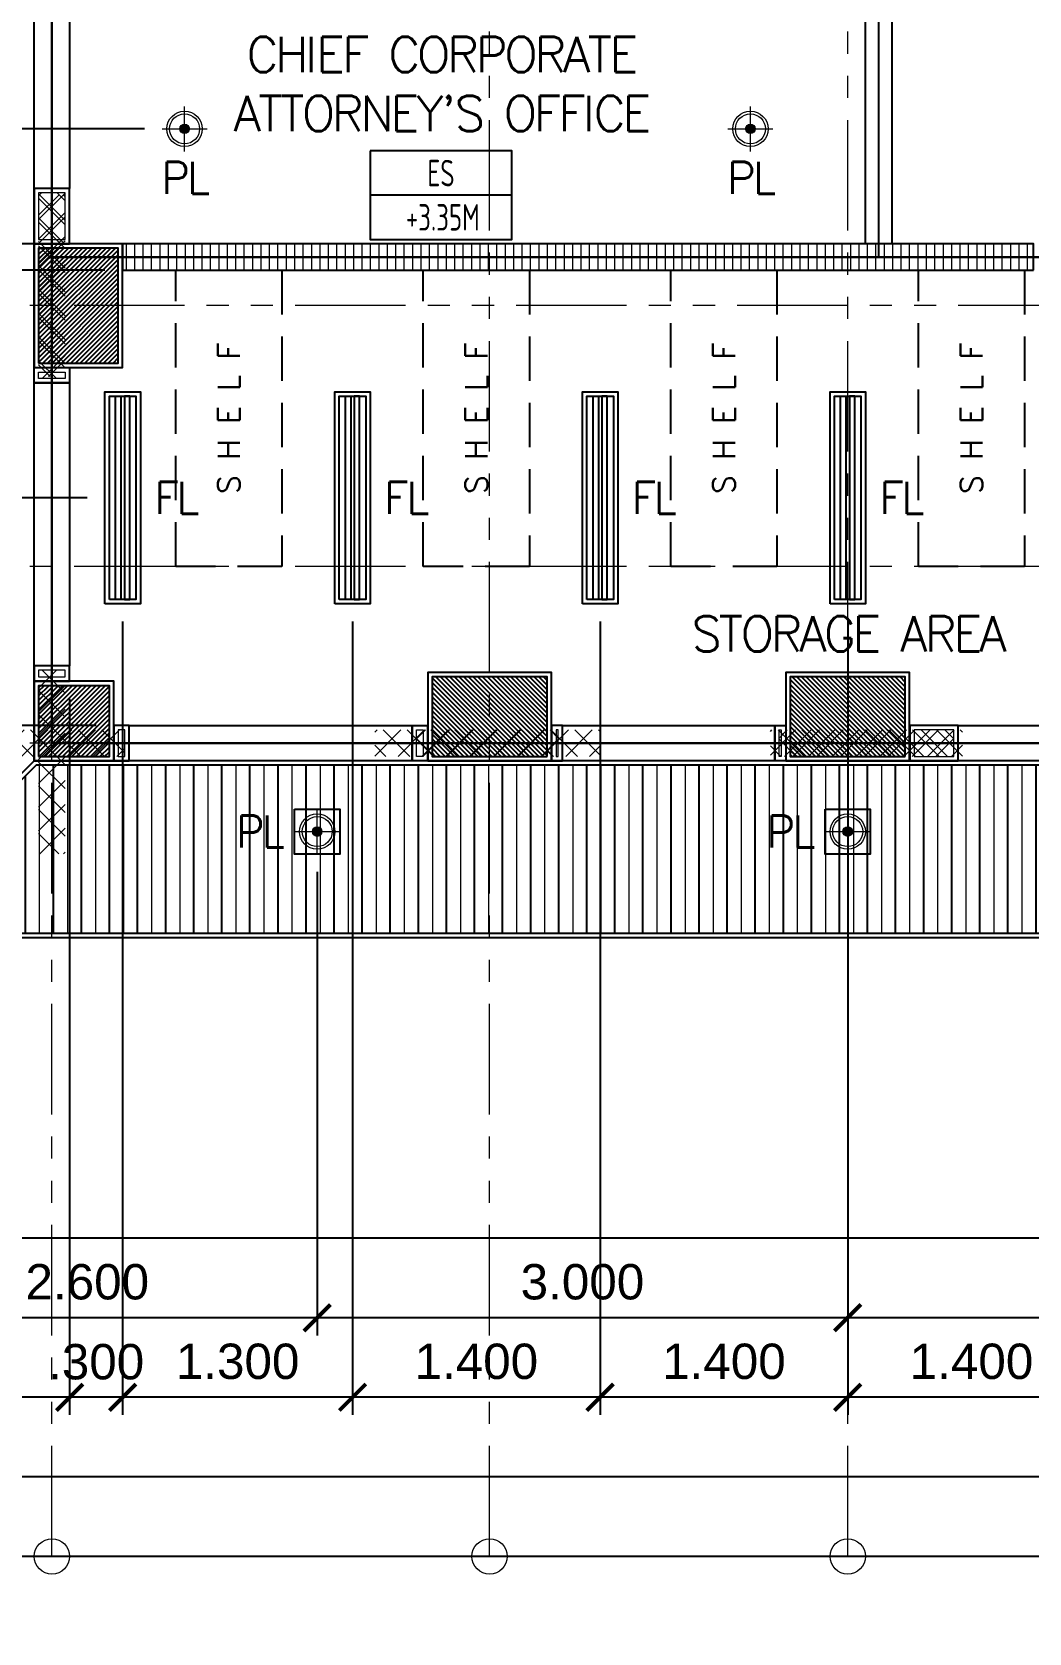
# Model space of a CAD drawing. Header units: metres. Extents: x -12400 to 1, y 0 to 106422.
# Drawn here: x -12128.23 to -12122.59, y 106331.7 to 106340.76 of the extents above; entities that cross this region are included whole.
import ezdxf
from ezdxf.enums import TextEntityAlignment as Align

# ---------------------------------------------------------------- set-up
doc = ezdxf.new("R2010")
doc.units = ezdxf.units.M
doc.header["$PDMODE"] = 35
for name, pattern in [('HIDDEN', [0.375, 0.25, -0.125]), ('HIDDEN2', [4.762499999999999, 3.175, -1.5875]), ('PHANTOM2', [1.25, 0.625, -0.125, 0.125, -0.125, 0.125, -0.125])]:
    doc.linetypes.add(name, pattern=pattern)
for name, color, linetype, lineweight in [('0.1', 1, 'Continuous', 9), ('A-DIM-100', 8, 'Continuous', 0), ('DIM 001', 251, 'Continuous', 13), ('FURN', 8, 'Continuous', 5), ('HATCH', 250, 'Continuous', 5), ('LAYOUT', 1, 'Continuous', 20), ('LF 001', 51, 'Continuous', 20)]:
    doc.layers.add(name, color=color, linetype=linetype, lineweight=lineweight)
for name, color, linetype in [('AR-HIDDEN LINES', 8, 'HIDDEN2'), ('C-SCHED', 1, 'Continuous'), ('E_FIX_LIGHT1', 2, 'Continuous'), ('lighting', 1, 'Continuous'), ('stone', 15, 'Continuous'), ('txt', 2, 'Continuous'), ('WALL', 7, 'Continuous')]:
    doc.layers.add(name, color=color, linetype=linetype)
doc.layers.add('GUIDELINES', color=206, linetype='Continuous', plot=False)
doc.styles.add('architxt', font='architxt.shx', dxfattribs={"width": 0.8})
doc.styles.add('DIMTXT-100', font='arial.ttf')
doc.styles.add('swis721', font='swiss.ttf')
doc.styles.add('T.25', font='romans.shx', dxfattribs={"height": 0.2})
doc.dimstyles.new('D-100', dxfattribs={"dimtxt": 0.2, "dimasz": 0.15, "dimexe": 0.1, "dimexo": 0.1, "dimgap": 0.1, "dimtad": 1, "dimdec": 3, "dimzin": 4, "dimdsep": 46, "dimtxsty": 'DIMTXT-100', "dimblk": 'ARCHTICK', "dimcen": 0.2, "dimdle": 0.1, "dimclrd": 8, "dimclre": 8, "dimclrt": 2, "dimadec": 0, "dimazin": 1, "dimtfac": 1, "dimtdec": 3, "dimtofl": 0, "dimtmove": 2, "dimatfit": 3, "dimfxl": 1, "dimarcsym": 0})
doc.dimstyles.new('DIM 200', dxfattribs={"dimtxt": 200, "dimasz": 1, "dimexe": 0, "dimexo": 40, "dimgap": 50, "dimtad": 1, "dimtoh": 1, "dimdec": 0, "dimlfac": 2, "dimtxsty": 'swis721', "dimblk": 'CIR', "dimcen": 0, "dimclrd": 155, "dimclre": 155, "dimclrt": 4, "dimadec": 0, "dimazin": 0, "dimtfac": 1, "dimtdec": 0, "dimtix": 1, "dimtmove": 1, "dimatfit": 3, "dimldrblk": 'CIR', "dimfxl": 0, "dimarcsym": 0})

# ---------------------------------------------------------------- blocks, each defined once
blk = doc.blocks.new('CIR')
at = {"color": 4}
blk.add_circle((0, 0), 50, dxfattribs=at)
blk = doc.blocks.new('A$C1B753C5A')
at = {"layer": 'WALL'}
h = blk.add_hatch(dxfattribs=at)
h.set_pattern_fill('ANSI31', color=250, scale=0.15)
h.set_pattern_definition([(45, (-1494.388102653662, 303.0677240852394), (-0.01325825214724777, 0.01325825214724777), [])])
h.paths.add_polyline_path([(0.4750000000001364, 0.6749999999999545), (0.02500000000009089, 0.6749999999999545), (0.02500000000009095, 0.02499999999997721), (0.4750000000001364, 0.02499999999997721)])
at = {"color": 7}
blk.add_lwpolyline([(0, 0), (0.5000000000002274, 0), (0.5000000000002274, 0.6999999999999318), (0, 0.6999999999999318)], close=True, dxfattribs=at)
at = {"layer": 'stone', "color": 5}
blk.add_lwpolyline([(0.02500000000009095, 0.02499999999997726), (0.4750000000001364, 0.02499999999997726), (0.4750000000001364, 0.6749999999999545), (0.02500000000009095, 0.6749999999999545)], close=True, dxfattribs=at)
blk = doc.blocks.new('COLUMNS2F')
at = {"layer": 'WALL'}
h = blk.add_hatch(dxfattribs=at)
h.set_pattern_fill('ANSI31', color=250, scale=0.15)
h.set_pattern_definition([(45, (-13657.4425179478, 106628.7176805967), (-0.01325825214724777, 0.01325825214724777), [])])
h.paths.add_polyline_path([(-12162.62941529414, 106326.0749565114), (-12163.02941529414, 106326.0749565114), (-12163.02941529414, 106325.6749565114), (-12162.62941529414, 106325.6749565114)])
at = {"color": 7}
blk.add_lwpolyline([(-12163.05441529414, 106325.6499565114), (-12162.60441529414, 106325.6499565114), (-12162.60441529414, 106326.0999565114), (-12163.05441529414, 106326.0999565114)], close=True, dxfattribs=at)
at = {"layer": 'stone', "color": 5}
blk.add_lwpolyline([(-12163.02941529414, 106325.6749565114), (-12162.62941529414, 106325.6749565114), (-12162.62941529414, 106326.0749565114), (-12163.02941529414, 106326.0749565114)], close=True, dxfattribs=at)
blk.add_blockref('A$C1B753C5A', (-12163.05441529414, 106327.8749565114))
at = {"rotation": 90}
for p in [(-12160.12941529414, 106325.6499565114), (-12158.10441529414, 106325.6499565114)]:
    blk.add_blockref('A$C1B753C5A', p, dxfattribs=at)
blk = doc.blocks.new('*U263')
at = {"layer": 'HATCH'}
h = blk.add_hatch(dxfattribs=at)
h.set_pattern_fill('ANSI31', color=256, scale=0.015, angle=45)
h.set_pattern_definition([(90, (4.062499999996361, 0), (-0.04762500000000001, 0), [])])
h.paths.add_polyline_path([(5.149999999995997, 0), (5.149999999995997, 0.1499999999796273), (0, 0.1499999999796273), (0, 0)])
at = {"color": 3}
blk.add_lwpolyline([(5.149999999995997, 0), (5.149999999995997, 0.1499999999796273), (0, 0.1499999999796273), (0, 0)], close=True, dxfattribs=at)
blk = doc.blocks.new('*U613')
at = {"layer": 'HATCH'}
h = blk.add_hatch(dxfattribs=at)
h.set_pattern_fill('ANSI37', color=256, scale=0.03, angle=-180)
h.set_pattern_definition([(225, (-1.000384623513239, 0), (0.06735192090801863, -0.06735192090801868), []), (314.9999999999999, (-1.000384623513239, 0), (0.06735192090801868, 0.06735192090801861), [])])
h.paths.add_polyline_path([(-0.9753846235045076, 0.1749999999883585), (-0.9753846235045076, 0.02499999999417923), (0.06211537649221821, 0.02499999999417923), (0.06211537649221821, 0.1749999999883585)])
blk.add_lwpolyline([(0, 0.1999999999825377), (0, 0), (0.08711537648639744, 0), (0.08711537648639744, 0.1999999999825377)], close=True)
blk.add_lwpolyline([(0.02500000000873115, 0.1749999999883585), (0.02500000000873115, 0.02499999999417923), (0.06211537649221821, 0.02499999999417923), (0.06211537649221821, 0.1749999999883585)], close=True, dxfattribs=at)
blk = doc.blocks.new('*U805')
at = {"layer": 'HATCH'}
h = blk.add_hatch(dxfattribs=at)
h.set_pattern_fill('ANSI37', color=256, scale=0.03, angle=-180)
h.set_pattern_definition([(225, (-0.7750000000112104, 0), (0.06735192090801863, -0.06735192090801868), []), (314.9999999999999, (-0.7750000000112104, 0), (0.06735192090801868, 0.06735192090801861), [])])
h.paths.add_polyline_path([(-0.7500000000024792, 0.1749999999883585), (-0.7500000000024792, 0.02499999999417923), (0.2874999999942466, 0.02499999999417923), (0.2874999999942466, 0.1749999999883585)])
blk.add_lwpolyline([(0, 0.1999999999825377), (0, 0), (0.3124999999884258, 0), (0.3124999999884258, 0.1999999999825377)], close=True)
blk.add_lwpolyline([(0.02500000000873115, 0.1749999999883585), (0.02500000000873115, 0.02499999999417923), (0.2874999999942466, 0.02499999999417923), (0.2874999999942466, 0.1749999999883585)], close=True, dxfattribs=at)
blk = doc.blocks.new('*U1963')
at = {"layer": 'HATCH'}
h = blk.add_hatch(dxfattribs=at)
h.set_pattern_fill('ANSI37', color=256, scale=0.03, angle=-180)
h.set_pattern_definition([(225, (-1.025384623507418, 0), (0.06735192090801863, -0.06735192090801868), []), (314.9999999999999, (-1.025384623507418, 0), (0.06735192090801868, 0.06735192090801861), [])])
h.paths.add_polyline_path([(-1.000384623498687, 0.1749999999883585), (-1.000384623498687, 0.02499999999417923), (0.03711537649803898, 0.02499999999417923), (0.03711537649803898, 0.1749999999883585)])
blk.add_lwpolyline([(0, 0.1999999999825377), (0, 0), (0.06211537649221821, 0), (0.06211537649221821, 0.1999999999825377)], close=True)
blk.add_lwpolyline([(0.02500000000873115, 0.1749999999883585), (0.02500000000873115, 0.02499999999417923), (0.03711537649803898, 0.02499999999417923), (0.03711537649803898, 0.1749999999883585)], close=True, dxfattribs=at)
blk = doc.blocks.new('*U1962')
at = {"layer": 'HATCH'}
h = blk.add_hatch(dxfattribs=at)
h.set_pattern_fill('ANSI37', color=256, scale=0.03, angle=-180)
h.set_pattern_definition([(225, (-0.8132692456248353, 0), (0.06735192090801863, -0.06735192090801868), []), (314.9999999999999, (-0.8132692456248353, 0), (0.06735192090801868, 0.06735192090801861), [])])
h.paths.add_polyline_path([(-0.7882692456161041, 0.1749999999883585), (-0.7882692456161041, 0.02499999999417923), (0.2492307543806217, 0.02499999999417923), (0.2492307543806217, 0.1749999999883585)])
blk.add_lwpolyline([(0, 0.1999999999825377), (0, 0), (0.2742307543748009, 0), (0.2742307543748009, 0.1999999999825377)], close=True)
blk.add_lwpolyline([(0.02500000000873115, 0.1749999999883585), (0.02500000000873115, 0.02499999999417923), (0.2492307543806217, 0.02499999999417923), (0.2492307543806217, 0.1749999999883585)], close=True, dxfattribs=at)
blk = doc.blocks.new('A$C68b8fe4d')
at = {"color": 1}
for points in [[(5.700000000020736, 5.749999999985448), (5.849999999996726, 5.749999999985448), (5.849999999996726, 3.92500000000291), (5.700000000020736, 3.92500000000291)], [(1.000000000001819, 5.4375), (1.199999999984357, 5.4375), (1.199999999984357, 4.237499999988358), (1.000000000001819, 4.237499999988358)], [(1.000000000001819, 3.137500000360887), (1.199999999984357, 3.137500000360887), (1.199999999984357, 1.537499998958083), (1.000000000001819, 1.537499998958083)], [(1.537115376488146, 1.199999999982538), (3.137115377898226, 1.199999999895226), (3.137115377898226, 0.9999999999417923), (1.537115376488146, 1.000000000029104)], [(3.98788462210905, 1.199999999982538), (5.187115377893861, 1.199999999895226), (5.187115377893861, 0.9999999999417923), (3.98788462210905, 1.000000000029104)], [(6.22499999998945, 1.199999999982538), (9.42500000068867, 1.199999999895226), (9.42500000068867, 0.9999999999417923), (6.22499999998945, 1.000000000029104)]]:
    blk.add_lwpolyline(points, close=True, dxfattribs=at)
at = {"layer": 'GUIDELINES'}
for points in [[(1.100000000000364, 19.59999999999127), (10.10000000000036, 19.59999999999127), (10.10000000000036, 18.89999999999418), (18.10000000000036, 18.89999999999418), (18.10000000000036, 19.59999999999127), (27.10000000000036, 19.59999999999127), (27.10000000000036, 1.099999999991269), (18.10000000000036, 1.099999999991269), (18.10000000000036, 2.100000000107684), (10.10000000000036, 2.100000000107684), (10.10000000000036, 1.099999999991269), (1.100000000000364, 1.099999999991269)], [(5.774999999999636, 3.850000000005821), (1.100000000000364, 3.850000000005821), (1.100000000000364, 7.899999999994179), (5.774999999999636, 7.899999999994179)], [(10.10000000000036, 7.899999999994179), (1.100000000000364, 7.899999999994179), (1.100000000000364, 1.100000000005821), (10.10000000000036, 1.100000000005821)], [(1.100000000000364, 7.899999999994179), (10.10000000000036, 7.899999999994179), (10.10000000000036, 3.850000000005821), (1.100000000000364, 3.850000000005821)], [(10.10000000000036, 1.100000000005821), (1.100000000000364, 1.100000000005821), (1.100000000000364, 3.850000000005821), (10.10000000000036, 3.850000000005821)]]:
    blk.add_lwpolyline(points, close=True, dxfattribs=at)
for name, p in [('COLUMNS2F', (12164.05441529414, -106324.6499565114)), ('*U613', (1.450000000002547, 1.000000000014552)), ('*U1963', (3.92576924561763, 1.000000000014552)), ('*U1962', (5.950769245615447, 1.000000000014552))]:
    blk.add_blockref(name, p)
at = {"rotation": 90}
for name, p in [('*U805', (1.199999999984357, 3.92500000000291)), ('*U613', (1.199999999984357, 1.450384622468846))]:
    blk.add_blockref(name, p, dxfattribs=at)
at = {"xscale": -1.000000000000002, "rotation": 90}
blk.add_blockref('*U613', (1.199999999984357, 3.224615376850124), dxfattribs=at)
at = {"color": 1}
blk.add_blockref('*U263', (1.500000000003638, 3.775000000023283), dxfattribs=at)
at = {"xscale": -1}
for name, p in [('*U613', (3.224230754383825, 1.000000000014552)), ('*U1963', (5.24923075438528, 1.000000000014552))]:
    blk.add_blockref(name, p, dxfattribs=at)
blk = doc.blocks.new('LEDPENDANTLT')
at = {"color": 1}
for points in [[(0, 0.1999999999970896), (1.200000000000728, 0.1999999999970896), (1.200000000000728, 0), (0, 0)], [(0.02499999999417923, 0.1750000000029104), (1.175000000006548, 0.1750000000029104), (1.175000000006548, 0.02499999999417923), (0.02499999999417923, 0.02499999999417923)]]:
    blk.add_lwpolyline(points, close=True, dxfattribs=at)
at = {"color": 2}
for points in [[(1.174999999995634, 0.1100000000005821), (0.02499999999417923, 0.1100000000005821), (0.02499999999417923, 0.1399999999994179), (1.174999999995634, 0.1399999999994179)], [(1.174999999995634, 0.09000000001105946), (0.02499999999417923, 0.09000000001105946), (0.02499999999417923, 0.06000000001222361), (1.174999999995634, 0.06000000001222361)]]:
    blk.add_lwpolyline(points, close=True, dxfattribs=at)
blk = doc.blocks.new('L1')
at = {"layer": 'LF 001', "lineweight": 20, "ltscale": 1500}
h = blk.add_hatch(color=256, dxfattribs=at)
edge = h.paths.add_edge_path()
edge.add_arc((1.13686837721616e-13, -1.13686837721616e-13), 0.0318958546358772, 0, 360)
at = {"layer": 'LF 001', "color": 76, "lineweight": 18, "ltscale": 1500}
for points in [[(1.13686837721616e-13, 0.1499999999997499), (1.13686837721616e-13, -0.1500000000000909)], [(-0.1499999999999773, -1.13686837721616e-13), (0.1500000000000909, -1.13686837721616e-13)]]:
    blk.add_lwpolyline(points, dxfattribs=at)
at = {"layer": 'LF 001', "ltscale": 1500}
blk.add_lwpolyline([(-0.09999999999990905, -1.13686837721616e-13, -1), (0.1000000000000227, -1.13686837721616e-13, -1)], format="xyb", close=True, dxfattribs=at)
at = {"layer": 'LF 001', "lineweight": 20, "ltscale": 1500}
blk.add_circle((1.13686837721616e-13, -1.13686837721616e-13), 0.0318958546358772, dxfattribs=at)
blk = doc.blocks.new('LO')
at = {"layer": 'LAYOUT', "xscale": 1000, "yscale": 1000, "zscale": 1000}
blk.add_blockref('L1', (0, 0), dxfattribs=at)
blk = doc.blocks.new('*U1960')
at = {"layer": 'LF 001', "ltscale": 1500}
blk.add_circle((0, -3.995415109869782e-14), 0.0998520709958535, dxfattribs=at)
at = {"layer": 'lighting', "xscale": 0.0008492979043710491, "yscale": 0.0008492979043710491, "zscale": 0.0008492979043710491}
blk.add_blockref('LO', (0, -3.995415109869782e-14), dxfattribs=at)
blk = doc.blocks.new('A$Cf8c814ff')
h = blk.add_hatch()
h.set_pattern_fill('ANSI31', color=8, scale=0.05, angle=45)
h.set_pattern_definition([(90, (12129.21296792572, -106290.2629166174), (-0.15875, 0), [])])
h.paths.add_polyline_path([(10.17500000000655, 0.9750000000058208), (1.01035533905997, 0.9749999999912689), (0.06035533904650947, 0.02499999999417923), (10.17500000000655, 0.02499999999417923)])
at = {"color": 1}
for points in [[(1, 19.69999999998254), (0, 20.69999999998254), (0, 0), (1.000000000003638, 0.9999999999854481)], [(2.472605314345856, 0.727394685629406), (2.72739468565851, 0.7273946856439579), (2.72739468565851, 0.4726053143531317), (2.472605314345856, 0.4726053143385798)], [(5.472605314345856, 0.727394685629406), (5.72739468565851, 0.7273946856439579), (5.72739468565851, 0.4726053143531317), (5.472605314345856, 0.4726053143385798)]]:
    blk.add_lwpolyline(points, close=True, dxfattribs=at)
blk.add_lwpolyline([(10.20000000000073, 1), (1.000000000003638, 0.9999999999854481), (0, 0), (10.20000000000073, 0), (10.20000000000073, 1)], dxfattribs=at)
at = {"color": 8}
blk.add_lwpolyline([(10.17500000000655, 0.9750000000058208), (1.01035533905997, 0.9749999999912689), (0.06035533904650947, 0.02499999999417923), (10.17500000000655, 0.02499999999417923)], close=True, dxfattribs=at)
at = {"layer": 'AR-HIDDEN LINES', "color": 1, "linetype": 'HIDDEN'}
for points in [[(1.799999999982901, 3.775000000023283), (2.399999999983265, 3.775000000023283), (2.399999999983265, 2.100000000034925), (1.799999999982901, 2.100000000034925)], [(3.199999999982538, 3.775000000023283), (3.799999999982901, 3.775000000023283), (3.799999999982901, 2.100000000034925), (3.199999999982538, 2.100000000034925)], [(4.599999999982174, 3.775000000023283), (5.199999999982538, 3.775000000023283), (5.199999999982538, 2.100000000034925), (4.599999999982174, 2.100000000034925)], [(5.99999999998181, 3.775000000023283), (6.599999999982174, 3.775000000023283), (6.599999999982174, 2.100000000034925), (5.99999999998181, 2.100000000034925)]]:
    blk.add_lwpolyline(points, close=True, dxfattribs=at)
at = {"rotation": 90}
for p in [(1.599999999982174, 1.887500000651926), (2.899999999981446, 1.887500000651926), (4.299999999981083, 1.887500000651926), (5.699999999980719, 1.887500000651926)]:
    blk.add_blockref('LEDPENDANTLT', p, dxfattribs=at)
at = {"layer": 'E_FIX_LIGHT1', "rotation": 90}
for p in [(1.849999999983993, 4.574999999982538), (5.0500000000211, 4.574999999982538), (2.600000000002183, 0.5999999999912689), (5.600000000002183, 0.5999999999912689)]:
    blk.add_blockref('*U1960', p, dxfattribs=at)
at = {"layer": '0.1', "color": 2, "char_height": 0.125, "attachment_point": 5, "rotation": 89.99999999999993, "style": 'T.25'}
for insert in [(2.100160350963051, 2.937500000029104), (3.500160350962688, 2.937500000029104), (4.900160350962324, 2.937500000029104), (6.30016035096196, 2.937500000029104)]:
    blk.add_mtext_dynamic_manual_height_columns('{\\C3;S H E L F}', width=1.286489697929028, gutter_width=1, heights=[0], dxfattribs=dict(at, insert=insert))
at = {"layer": 'txt', "color": 6, "linetype": 'Continuous', "char_height": 0.18, "attachment_point": 5, "style": 'T.25'}
for s, insert in [('{\\T0.9;PL}', (1.849999999983993, 4.297605314335669)), ('{\\T0.9;PL}', (5.0500000000211, 4.297605314335669)), ('{\\T0.9;FL}', (1.799999999982901, 2.487500000643195)), ('{\\T0.9;FL}', (3.099999999982174, 2.487500000643195)), ('{\\T0.9;FL}', (4.49999999998181, 2.487500000643195)), ('{\\T0.9;FL}', (5.899999999981446, 2.487500000643195)), ('{\\T0.9;PL}', (2.272605314345128, 0.5999999999767169)), ('{\\T0.9;PL}', (5.272605314345128, 0.5999999999767169))]:
    blk.add_mtext_dynamic_manual_height_columns(s, width=0.6453045245441018, gutter_width=0.001, heights=[0], dxfattribs=dict(at, insert=insert))
blk = doc.blocks.new('_ArchTick')
at = {"color": 0, "linetype": 'ByBlock', "const_width": 0.15}
blk.add_lwpolyline([(-0.5, -0.5), (0.5, 0.5)], dxfattribs=at)
blk = doc.blocks.new('*D975')
at = {"layer": 'DEFPOINTS', "color": 0, "transparency": 16777216}
for p in [(-12123.61296792573, 106337.5240394438), (-12122.21296792573, 106337.5240394438), (-12123.61296792573, 106333.0365394432)]:
    blk.add_point(p, dxfattribs=at)
at = {"layer": 'DIM 001', "color": 8, "lineweight": -2, "transparency": 16777216}
for p, q in [((-12123.61296792573, 106337.4240394438), (-12123.61296792573, 106332.9365394432)), ((-12122.21296792573, 106337.4240394438), (-12122.21296792573, 106332.9365394432)), ((-12122.11296792573, 106333.0365394432), (-12123.71296792573, 106333.0365394432))]:
    blk.add_line(p, q, dxfattribs=at)
at = {"layer": 'DIM 001', "color": 8, "lineweight": -2, "transparency": 16777216, "xscale": 0.15, "yscale": 0.15, "zscale": 0.15, "rotation": 180}
blk.add_blockref('_ArchTick', (-12123.61296792573, 106333.0365394432), dxfattribs=at)
at = {"layer": 'DIM 001', "color": 8, "lineweight": -2, "transparency": 16777216, "xscale": 0.15, "yscale": 0.15, "zscale": 0.15}
blk.add_blockref('_ArchTick', (-12122.21296792573, 106333.0365394432), dxfattribs=at)
at = {"layer": 'DIM 001', "color": 2, "transparency": 16777216, "insert": (-12122.91296792573, 106333.2386540407), "char_height": 0.2, "attachment_point": 5, "style": 'DIMTXT-100'}
blk.add_mtext('1.400', dxfattribs=at)
blk = doc.blocks.new('*D976')
at = {"layer": 'DEFPOINTS', "color": 0, "transparency": 16777216}
for p in [(-12125.01296792573, 106337.5240394438), (-12123.61296792573, 106337.5240394438), (-12125.01296792573, 106333.0365394432)]:
    blk.add_point(p, dxfattribs=at)
at = {"layer": 'DIM 001', "color": 8, "lineweight": -2, "transparency": 16777216}
for p, q in [((-12125.01296792573, 106337.4240394438), (-12125.01296792573, 106332.9365394432)), ((-12123.61296792573, 106337.4240394438), (-12123.61296792573, 106332.9365394432)), ((-12123.51296792573, 106333.0365394432), (-12125.11296792573, 106333.0365394432))]:
    blk.add_line(p, q, dxfattribs=at)
at = {"layer": 'DIM 001', "color": 8, "lineweight": -2, "transparency": 16777216, "xscale": 0.15, "yscale": 0.15, "zscale": 0.15, "rotation": 180}
blk.add_blockref('_ArchTick', (-12125.01296792573, 106333.0365394432), dxfattribs=at)
at = {"layer": 'DIM 001', "color": 8, "lineweight": -2, "transparency": 16777216, "xscale": 0.15, "yscale": 0.15, "zscale": 0.15}
blk.add_blockref('_ArchTick', (-12123.61296792573, 106333.0365394432), dxfattribs=at)
at = {"layer": 'DIM 001', "color": 2, "transparency": 16777216, "insert": (-12124.31296792573, 106333.2386540407), "char_height": 0.2, "attachment_point": 5, "style": 'DIMTXT-100'}
blk.add_mtext('1.400', dxfattribs=at)
blk = doc.blocks.new('*D977')
at = {"layer": 'DEFPOINTS', "color": 0, "transparency": 16777216}
for p in [(-12126.41296792573, 106337.5240394438), (-12125.01296792573, 106337.5240394438), (-12126.41296792573, 106333.0365394432)]:
    blk.add_point(p, dxfattribs=at)
at = {"layer": 'DIM 001', "color": 8, "lineweight": -2, "transparency": 16777216}
for p, q in [((-12126.41296792573, 106337.4240394438), (-12126.41296792573, 106332.9365394432)), ((-12125.01296792573, 106337.4240394438), (-12125.01296792573, 106332.9365394432)), ((-12124.91296792573, 106333.0365394432), (-12126.51296792573, 106333.0365394432))]:
    blk.add_line(p, q, dxfattribs=at)
at = {"layer": 'DIM 001', "color": 8, "lineweight": -2, "transparency": 16777216, "xscale": 0.15, "yscale": 0.15, "zscale": 0.15, "rotation": 180}
blk.add_blockref('_ArchTick', (-12126.41296792573, 106333.0365394432), dxfattribs=at)
at = {"layer": 'DIM 001', "color": 8, "lineweight": -2, "transparency": 16777216, "xscale": 0.15, "yscale": 0.15, "zscale": 0.15}
blk.add_blockref('_ArchTick', (-12125.01296792573, 106333.0365394432), dxfattribs=at)
at = {"layer": 'DIM 001', "color": 2, "transparency": 16777216, "insert": (-12125.71296792573, 106333.2386540407), "char_height": 0.2, "attachment_point": 5, "style": 'DIMTXT-100'}
blk.add_mtext('1.400', dxfattribs=at)
blk = doc.blocks.new('*D978')
at = {"layer": 'DEFPOINTS', "color": 0, "transparency": 16777216}
for p in [(-12127.71296792573, 106337.5240394438), (-12126.41296792573, 106337.5240394438), (-12127.71296792573, 106333.0365394432)]:
    blk.add_point(p, dxfattribs=at)
at = {"layer": 'DIM 001', "color": 8, "lineweight": -2, "transparency": 16777216}
for p, q in [((-12127.71296792573, 106337.4240394438), (-12127.71296792573, 106332.9365394432)), ((-12126.41296792573, 106337.4240394438), (-12126.41296792573, 106332.9365394432)), ((-12126.31296792573, 106333.0365394432), (-12127.81296792573, 106333.0365394432))]:
    blk.add_line(p, q, dxfattribs=at)
at = {"layer": 'DIM 001', "color": 8, "lineweight": -2, "transparency": 16777216, "xscale": 0.15, "yscale": 0.15, "zscale": 0.15, "rotation": 180}
blk.add_blockref('_ArchTick', (-12127.71296792573, 106333.0365394432), dxfattribs=at)
at = {"layer": 'DIM 001', "color": 8, "lineweight": -2, "transparency": 16777216, "xscale": 0.15, "yscale": 0.15, "zscale": 0.15}
blk.add_blockref('_ArchTick', (-12126.41296792573, 106333.0365394432), dxfattribs=at)
at = {"layer": 'DIM 001', "color": 2, "transparency": 16777216, "insert": (-12127.06296792573, 106333.2387222536), "char_height": 0.2, "attachment_point": 5, "style": 'DIMTXT-100'}
blk.add_mtext('1.300', dxfattribs=at)
blk = doc.blocks.new('*D1016')
at = {"layer": 'DEFPOINTS', "color": 0, "transparency": 16777216}
for p in [(-12127.71296792573, 106337.5240394438), (-12128.01296792573, 106337.0869240656), (-12128.01296792573, 106333.0365394432)]:
    blk.add_point(p, dxfattribs=at)
at = {"layer": 'DIM 001', "color": 8, "lineweight": -2, "transparency": 16777216}
for p, q in [((-12127.71296792573, 106337.4240394438), (-12127.71296792573, 106332.9365394432)), ((-12128.01296792573, 106336.9869240656), (-12128.01296792573, 106332.9365394432)), ((-12127.61296792573, 106333.0365394432), (-12128.11296792573, 106333.0365394432))]:
    blk.add_line(p, q, dxfattribs=at)
at = {"layer": 'DIM 001', "color": 8, "lineweight": -2, "transparency": 16777216, "xscale": 0.15, "yscale": 0.15, "zscale": 0.15, "rotation": 180}
blk.add_blockref('_ArchTick', (-12128.01296792573, 106333.0365394432), dxfattribs=at)
at = {"layer": 'DIM 001', "color": 8, "lineweight": -2, "transparency": 16777216, "xscale": 0.15, "yscale": 0.15, "zscale": 0.15}
blk.add_blockref('_ArchTick', (-12127.71296792573, 106333.0365394432), dxfattribs=at)
at = {"layer": 'DIM 001', "color": 2, "transparency": 16777216, "insert": (-12127.86296792573, 106333.2365394432), "char_height": 0.2, "attachment_point": 5, "style": 'DIMTXT-100'}
blk.add_mtext('.300', dxfattribs=at)
blk = doc.blocks.new('*D880')
at = {"layer": 'DEFPOINTS', "color": 0, "transparency": 16777216}
for p in [(-12126.53296792572, 106341.5115394433), (-12130.71296792576, 106340.2115394432), (-12127.49036261139, 106340.2115394432)]:
    blk.add_point(p, dxfattribs=at)
at = {"layer": 'DIM 001', "color": 8, "lineweight": -2, "transparency": 16777216}
for p, q in [((-12130.71296792576, 106341.6115394433), (-12130.71296792576, 106340.1115394432)), ((-12126.63296792572, 106341.5115394433), (-12130.81296792576, 106341.5115394433)), ((-12127.59036261139, 106340.2115394432), (-12130.81296792576, 106340.2115394432))]:
    blk.add_line(p, q, dxfattribs=at)
at = {"layer": 'DIM 001', "color": 8, "lineweight": -2, "transparency": 16777216, "xscale": 0.15, "yscale": 0.15, "zscale": 0.15}
for p, rotation in [((-12130.71296792576, 106341.5115394433), 90), ((-12130.71296792576, 106340.2115394432), 270)]:
    blk.add_blockref('_ArchTick', p, dxfattribs=dict(at, rotation=rotation))
at = {"layer": 'DIM 001', "color": 2, "transparency": 16777216, "insert": (-12130.91515073609, 106340.8615394432), "char_height": 0.2, "attachment_point": 5, "rotation": 90, "style": 'DIMTXT-100'}
blk.add_mtext('1.300', dxfattribs=at)
blk = doc.blocks.new('*D993')
at = {"layer": 'DEFPOINTS', "color": 0, "transparency": 16777216}
for p in [(-12127.49036261139, 106340.2115394432), (-12130.71296792577, 106339.5615394432), (-12128.01296792574, 106339.5615394432)]:
    blk.add_point(p, dxfattribs=at)
at = {"layer": 'DIM 001', "color": 8, "lineweight": -2, "transparency": 16777216}
for p, q in [((-12130.71296792577, 106340.3115394432), (-12130.71296792577, 106339.4615394432)), ((-12127.59036261139, 106340.2115394432), (-12130.81296792577, 106340.2115394432)), ((-12128.11296792574, 106339.5615394432), (-12130.81296792577, 106339.5615394432))]:
    blk.add_line(p, q, dxfattribs=at)
at = {"layer": 'DIM 001', "color": 8, "lineweight": -2, "transparency": 16777216, "xscale": 0.15, "yscale": 0.15, "zscale": 0.15}
for p, rotation in [((-12130.71296792577, 106340.2115394432), 90), ((-12130.71296792577, 106339.5615394432), 270)]:
    blk.add_blockref('_ArchTick', p, dxfattribs=dict(at, rotation=rotation))
at = {"layer": 'DIM 001', "color": 2, "transparency": 16777216, "insert": (-12130.91296792572, 106339.8865394432), "char_height": 0.2, "attachment_point": 5, "rotation": 90, "style": 'DIMTXT-100'}
blk.add_mtext('.650', dxfattribs=at)
blk = doc.blocks.new('*D994')
at = {"layer": 'DEFPOINTS', "color": 0, "transparency": 16777216}
for p in [(-12127.71296792572, 106339.4115394433), (-12130.71296792574, 106338.1240394439), (-12127.81296792573, 106338.1240394439)]:
    blk.add_point(p, dxfattribs=at)
at = {"layer": 'DIM 001', "color": 8, "lineweight": -2, "transparency": 16777216}
for p, q in [((-12130.71296792574, 106339.5115394433), (-12130.71296792574, 106338.0240394439)), ((-12127.81296792572, 106339.4115394433), (-12130.81296792574, 106339.4115394433)), ((-12127.91296792573, 106338.1240394439), (-12130.81296792574, 106338.1240394439))]:
    blk.add_line(p, q, dxfattribs=at)
at = {"layer": 'DIM 001', "color": 8, "lineweight": -2, "transparency": 16777216, "xscale": 0.15, "yscale": 0.15, "zscale": 0.15}
for p, rotation in [((-12130.71296792574, 106339.4115394433), 90), ((-12130.71296792574, 106338.1240394439), 270)]:
    blk.add_blockref('_ArchTick', p, dxfattribs=dict(at, rotation=rotation))
at = {"layer": 'DIM 001', "color": 2, "transparency": 16777216, "insert": (-12130.91508252325, 106338.7677894435), "char_height": 0.2, "attachment_point": 5, "rotation": 90, "style": 'DIMTXT-100'}
blk.add_mtext('1.287', dxfattribs=at)
blk = doc.blocks.new('*D995')
at = {"layer": 'DEFPOINTS', "color": 0, "transparency": 16777216}
for p in [(-12127.81296792573, 106338.1240394439), (-12130.71296792575, 106336.8365394432), (-12127.76296792572, 106336.8365394432)]:
    blk.add_point(p, dxfattribs=at)
at = {"layer": 'DIM 001', "color": 8, "lineweight": -2, "transparency": 16777216}
for p, q in [((-12130.71296792575, 106338.2240394439), (-12130.71296792575, 106336.7365394432)), ((-12127.91296792573, 106338.1240394439), (-12130.81296792575, 106338.1240394439)), ((-12127.86296792572, 106336.8365394432), (-12130.81296792575, 106336.8365394432))]:
    blk.add_line(p, q, dxfattribs=at)
at = {"layer": 'DIM 001', "color": 8, "lineweight": -2, "transparency": 16777216, "xscale": 0.15, "yscale": 0.15, "zscale": 0.15}
for p, rotation in [((-12130.71296792575, 106338.1240394439), 90), ((-12130.71296792575, 106336.8365394432), 270)]:
    blk.add_blockref('_ArchTick', p, dxfattribs=dict(at, rotation=rotation))
at = {"layer": 'DIM 001', "color": 2, "transparency": 16777216, "insert": (-12130.91508252326, 106337.4802894435), "char_height": 0.2, "attachment_point": 5, "rotation": 90, "style": 'DIMTXT-100'}
blk.add_mtext('1.288', dxfattribs=at)
blk = doc.blocks.new('*D900')
at = {"layer": 'DEFPOINTS', "color": 0, "transparency": 16777216}
for p in [(-12123.61296792571, 106336.1091447575), (-12120.61296792571, 106336.1091447575), (-12123.61296792571, 106333.4865394432)]:
    blk.add_point(p, dxfattribs=at)
at = {"layer": 'DIM 001', "color": 8, "lineweight": -2, "transparency": 16777216}
for p, q in [((-12123.61296792571, 106336.0091447575), (-12123.61296792571, 106333.3865394432)), ((-12120.61296792571, 106336.0091447575), (-12120.61296792571, 106333.3865394432)), ((-12120.51296792571, 106333.4865394432), (-12123.71296792571, 106333.4865394432))]:
    blk.add_line(p, q, dxfattribs=at)
at = {"layer": 'DIM 001', "color": 8, "lineweight": -2, "transparency": 16777216, "xscale": 0.15, "yscale": 0.15, "zscale": 0.15, "rotation": 180}
blk.add_blockref('_ArchTick', (-12123.61296792571, 106333.4865394432), dxfattribs=at)
at = {"layer": 'DIM 001', "color": 8, "lineweight": -2, "transparency": 16777216, "xscale": 0.15, "yscale": 0.15, "zscale": 0.15}
blk.add_blockref('_ArchTick', (-12120.61296792571, 106333.4865394432), dxfattribs=at)
at = {"layer": 'DIM 001', "color": 2, "transparency": 16777216, "insert": (-12122.11296792571, 106333.6887222536), "char_height": 0.2, "attachment_point": 5, "style": 'DIMTXT-100'}
blk.add_mtext('3.000', dxfattribs=at)
blk = doc.blocks.new('*D901')
at = {"layer": 'DEFPOINTS', "color": 0, "transparency": 16777216}
for p in [(-12126.61296792571, 106336.1091447575), (-12123.61296792571, 106336.1091447575), (-12126.61296792571, 106333.4865394432)]:
    blk.add_point(p, dxfattribs=at)
at = {"layer": 'DIM 001', "color": 8, "lineweight": -2, "transparency": 16777216}
for p, q in [((-12126.61296792571, 106336.0091447575), (-12126.61296792571, 106333.3865394432)), ((-12123.61296792571, 106336.0091447575), (-12123.61296792571, 106333.3865394432)), ((-12123.51296792571, 106333.4865394432), (-12126.71296792571, 106333.4865394432))]:
    blk.add_line(p, q, dxfattribs=at)
at = {"layer": 'DIM 001', "color": 8, "lineweight": -2, "transparency": 16777216, "xscale": 0.15, "yscale": 0.15, "zscale": 0.15, "rotation": 180}
blk.add_blockref('_ArchTick', (-12126.61296792571, 106333.4865394432), dxfattribs=at)
at = {"layer": 'DIM 001', "color": 8, "lineweight": -2, "transparency": 16777216, "xscale": 0.15, "yscale": 0.15, "zscale": 0.15}
blk.add_blockref('_ArchTick', (-12123.61296792571, 106333.4865394432), dxfattribs=at)
at = {"layer": 'DIM 001', "color": 2, "transparency": 16777216, "insert": (-12125.11296792571, 106333.6887222536), "char_height": 0.2, "attachment_point": 5, "style": 'DIMTXT-100'}
blk.add_mtext('3.000', dxfattribs=at)
blk = doc.blocks.new('*D1002')
at = {"layer": 'DEFPOINTS', "color": 0, "transparency": 16777216}
for p in [(-12126.61296792571, 106336.1091447575), (-12129.21296792572, 106335.6365394432), (-12129.21296792572, 106333.4865394432)]:
    blk.add_point(p, dxfattribs=at)
at = {"layer": 'DIM 001', "color": 8, "lineweight": -2, "transparency": 16777216}
for p, q in [((-12126.61296792571, 106336.0091447575), (-12126.61296792571, 106333.3865394432)), ((-12129.21296792572, 106335.5365394432), (-12129.21296792572, 106333.3865394432)), ((-12126.51296792571, 106333.4865394432), (-12129.31296792572, 106333.4865394432))]:
    blk.add_line(p, q, dxfattribs=at)
at = {"layer": 'DIM 001', "color": 8, "lineweight": -2, "transparency": 16777216, "xscale": 0.15, "yscale": 0.15, "zscale": 0.15, "rotation": 180}
blk.add_blockref('_ArchTick', (-12129.21296792572, 106333.4865394432), dxfattribs=at)
at = {"layer": 'DIM 001', "color": 8, "lineweight": -2, "transparency": 16777216, "xscale": 0.15, "yscale": 0.15, "zscale": 0.15}
blk.add_blockref('_ArchTick', (-12126.61296792571, 106333.4865394432), dxfattribs=at)
at = {"layer": 'DIM 001', "color": 2, "transparency": 16777216, "insert": (-12127.91296792571, 106333.6886540407), "char_height": 0.2, "attachment_point": 5, "style": 'DIMTXT-100'}
blk.add_mtext('2.600', dxfattribs=at)
blk = doc.blocks.new('*D1524')
at = {"layer": 'DEFPOINTS', "color": 0, "transparency": 16777216}
for p in [(-12298.64187663414, 106345.9544916112), (-12298.64187663414, 106345.9544916112), (0.5999999999949068, 0.07500000001164153)]:
    blk.add_point(p, dxfattribs=at)
at = {"layer": 'DIM 001', "color": 8, "lineweight": -2, "transparency": 16777216}
for p, q in [((0.5999999999949068, 0.1750000000116415), (0.6000000000014186, 106346.0544916112)), ((0.7000000000014186, 106345.9544916112), (-12298.74187663415, 106345.9544916112))]:
    blk.add_line(p, q, dxfattribs=at)
at = {"layer": 'DIM 001', "color": 8, "lineweight": -2, "transparency": 16777216, "xscale": 0.15, "yscale": 0.15, "zscale": 0.15, "rotation": 180}
blk.add_blockref('_ArchTick', (-12298.64187663414, 106345.9544916112), dxfattribs=at)
at = {"layer": 'DIM 001', "color": 8, "lineweight": -2, "transparency": 16777216, "xscale": 0.15, "yscale": 0.15, "zscale": 0.15}
blk.add_blockref('_ArchTick', (0.6000000000014186, 106345.9544916112), dxfattribs=at)
at = {"layer": 'DIM 001', "color": 2, "transparency": 16777216, "insert": (-6149.020938317071, 106346.1566062088), "char_height": 0.2, "attachment_point": 5, "style": 'DIMTXT-100'}
blk.add_mtext('12299.242', dxfattribs=at)
blk = doc.blocks.new('GRID1')
at = {"color": 6, "linetype": 'PHANTOM2'}
for points in [[(-12160.25441529414, 106384.7702236537), (-12160.25441529414, 106412.5702236537)], [(-12157.77941529414, 106384.7702236537), (-12157.77941529414, 106412.5702236537)], [(-12155.75441529414, 106384.7702236537), (-12155.75441529414, 106412.5702236537)], [(-12130.75441529413, 106391.8452236537), (-12163.75441529414, 106391.8452236537)], [(-12130.7544152941, 106390.3702236538), (-12163.75441529411, 106390.3702236538)], [(-12130.75441529413, 106389.3702236537), (-12163.75441529414, 106389.3702236537)]]:
    blk.add_leader(points, dimstyle='DIM 200', override={"dimasz": 0.002, "dimgap": 60, "dimtad": 0}, dxfattribs=at)

msp = doc.modelspace()

# ---------------------------------------------------------------- hatches: boundary and pattern name
at = {"layer": 'HATCH'}
h = msp.add_hatch(dxfattribs=at)
h.set_pattern_fill('ANSI31', color=8, scale=0.05, angle=45)
h.set_pattern_definition([(90, (0, 45.37362282573304), (-0.15875, 0), [])])
h.paths.add_polyline_path([(-12119.03796792571, 106336.6115394432), (-12128.20261258666, 106336.6115394432), (-12129.15261258667, 106335.6615394432), (-12119.03796792571, 106335.6615394432)])

# ---------------------------------------------------------------- linework, layer by layer
at = {"color": 1}
for points in [[(-12128.21296792572, 106355.3365394432), (-12129.21296792572, 106356.3365394432), (-12129.21296792572, 106335.6365394432), (-12128.21296792571, 106336.6365394432)], [(-12126.74036261137, 106336.3639341288), (-12126.48557324006, 106336.3639341288), (-12126.48557324006, 106336.1091447575), (-12126.74036261137, 106336.1091447575)], [(-12123.74036261137, 106336.3639341288), (-12123.48557324006, 106336.3639341288), (-12123.48557324006, 106336.1091447575), (-12123.74036261137, 106336.1091447575)]]:
    msp.add_lwpolyline(points, close=True, dxfattribs=at)
msp.add_lwpolyline([(-12119.01296792572, 106336.6365394432), (-12128.21296792571, 106336.6365394432), (-12129.21296792572, 106335.6365394432), (-12119.01296792572, 106335.6365394432), (-12119.01296792572, 106336.6365394432)], dxfattribs=at)
at = {"color": 8}
msp.add_lwpolyline([(-12119.03796792571, 106336.6115394432), (-12128.20261258666, 106336.6115394432), (-12129.15261258667, 106335.6615394432), (-12119.03796792571, 106335.6615394432)], close=True, dxfattribs=at)
at = {"layer": 'AR-HIDDEN LINES', "color": 1, "linetype": 'HIDDEN'}
for points in [[(-12127.41296792573, 106339.4115394432), (-12126.81296792573, 106339.4115394432), (-12126.81296792573, 106337.7365394432), (-12127.41296792573, 106337.7365394432)], [(-12126.01296792573, 106339.4115394432), (-12125.41296792573, 106339.4115394432), (-12125.41296792573, 106337.7365394432), (-12126.01296792573, 106337.7365394432)], [(-12124.61296792573, 106339.4115394432), (-12124.01296792573, 106339.4115394432), (-12124.01296792573, 106337.7365394432), (-12124.61296792573, 106337.7365394432)], [(-12123.21296792573, 106339.4115394432), (-12122.61296792573, 106339.4115394432), (-12122.61296792573, 106337.7365394432), (-12123.21296792573, 106337.7365394432)]]:
    msp.add_lwpolyline(points, close=True, dxfattribs=at)
at = {"layer": 'C-SCHED'}
msp.add_line((-12125.51296792458, 106339.8365394432), (-12126.31296792458, 106339.8365394432), dxfattribs=at)
msp.add_lwpolyline([(-12126.31296792458, 106340.0865394432), (-12126.31296792458, 106339.5865394432), (-12125.51296792458, 106339.5865394432), (-12125.51296792458, 106340.0865394432)], close=True, dxfattribs=at)
at = {"layer": 'GUIDELINES'}
for points in [[(-12131.61296792572, 106359.9365394432), (-12098.61296792571, 106359.9365394432), (-12098.61296792571, 106332.1365394432), (-12131.61296792572, 106332.1365394432)], [(-12131.16296792572, 106359.4865394432), (-12099.06296792571, 106359.4865394432), (-12099.06296792571, 106332.5865394432), (-12131.16296792572, 106332.5865394432)], [(-12130.71296792572, 106359.0365394432), (-12099.51296792571, 106359.0365394432), (-12099.51296792571, 106333.0365394432), (-12130.71296792572, 106333.0365394432)], [(-12130.26296792572, 106358.5865394432), (-12099.96296792571, 106358.5865394432), (-12099.96296792571, 106333.4865394432), (-12130.26296792572, 106333.4865394432)], [(-12129.81296792572, 106358.1365394432), (-12100.41296792571, 106358.1365394432), (-12100.41296792571, 106333.9365394432), (-12129.81296792572, 106333.9365394432)]]:
    msp.add_lwpolyline(points, close=True, dxfattribs=at)

# ---------------------------------------------------------------- block references
at = {"color": 1}
msp.add_blockref('A$C68b8fe4d', (-12129.21296792572, 106335.6365394432), dxfattribs=at)
msp.add_blockref('A$Cf8c814ff', (-12129.21296792572, 106335.6365394432))
at = {"layer": 'A-DIM-100'}
msp.add_blockref('GRID1', (32.14144736842172, -52.63368421052292), dxfattribs=at)
at = {"layer": 'E_FIX_LIGHT1', "rotation": 90}
for p in [(-12127.36296792573, 106340.2115394432), (-12124.16296792569, 106340.2115394432), (-12126.61296792571, 106336.2365394432), (-12123.61296792571, 106336.2365394432)]:
    msp.add_blockref('*U1960', p, dxfattribs=at)
at = {"layer": 'FURN', "rotation": 90}
for p in [(-12127.61296792573, 106337.5240394438), (-12126.31296792573, 106337.5240394438), (-12124.91296792573, 106337.5240394438), (-12123.51296792574, 106337.5240394438)]:
    msp.add_blockref('LEDPENDANTLT', p, dxfattribs=at)

# ---------------------------------------------------------------- texts
at = {"linetype": 'Continuous', "char_height": 0.2, "attachment_point": 5, "style": 'T.25'}
for s, width, insert in [("{\\T0.9;\\C3;CHIEF CORPORATE ATTORNEY'S OFFICE}", 3.264801679772702, (-12125.91296792458, 106340.4654202857)), ('{\\T0.9;\\C3;STORAGE AREA}', 4.943666752970515, (-12123.61296792572, 106337.3551177202))]:
    msp.add_mtext_dynamic_manual_height_columns(s, width=width, gutter_width=0.001, heights=[0], dxfattribs=dict(at, insert=insert))
at = {"layer": '0.1', "color": 2, "char_height": 0.125, "attachment_point": 5, "rotation": 89.99999999999993, "style": 'T.25'}
for insert in [(-12127.11280757475, 106338.5740394432), (-12125.71280757475, 106338.5740394432), (-12124.31280757475, 106338.5740394432), (-12122.91280757475, 106338.5740394432)]:
    msp.add_mtext_dynamic_manual_height_columns('{\\C3;S H E L F}', width=1.286489697929028, gutter_width=1, heights=[0], dxfattribs=dict(at, insert=insert))
at = {"layer": 'C-SCHED', "color": 2, "style": 'architxt', "width": 0.8}
msp.add_text('ES', height=0.15, dxfattribs=at).set_placement((-12125.91296792458, 106339.8861807028), align=Align.CENTER)
msp.add_attdef('+3.35M', text='-', height=0.15, dxfattribs=at).set_placement((-12125.90252882713, 106339.6361807028), align=Align.CENTER)

# ---------------------------------------------------------------- dimensions: what is measured, and where the dimension line sits
at = {"layer": 'DIM 001'}
for base, p1, p2, picture, middle in [((-12298.64187663414, 106345.9544916112), (0.5999999999949068, 0.07500000001164153), (-12298.64187663414, 106345.9544916112), '*D1524', (-6149.020938317071, 106346.1566062088)), ((-12127.71296792573, 106333.0365394432), (-12126.41296792573, 106337.5240394438), (-12127.71296792573, 106337.5240394438), '*D978', (-12127.06296792573, 106333.2387222536)), ((-12126.41296792573, 106333.0365394432), (-12125.01296792573, 106337.5240394438), (-12126.41296792573, 106337.5240394438), '*D977', (-12125.71296792573, 106333.2386540407)), ((-12125.01296792573, 106333.0365394432), (-12123.61296792573, 106337.5240394438), (-12125.01296792573, 106337.5240394438), '*D976', (-12124.31296792573, 106333.2386540407)), ((-12123.61296792573, 106333.0365394432), (-12122.21296792573, 106337.5240394438), (-12123.61296792573, 106337.5240394438), '*D975', (-12122.91296792573, 106333.2386540407)), ((-12129.21296792572, 106333.4865394432), (-12126.61296792571, 106336.1091447575), (-12129.21296792572, 106335.6365394432), '*D1002', (-12127.91296792571, 106333.6886540407)), ((-12126.61296792571, 106333.4865394432), (-12123.61296792571, 106336.1091447575), (-12126.61296792571, 106336.1091447575), '*D901', (-12125.11296792571, 106333.6887222536)), ((-12123.61296792571, 106333.4865394432), (-12120.61296792571, 106336.1091447575), (-12123.61296792571, 106336.1091447575), '*D900', (-12122.11296792571, 106333.6887222536))]:
    dim = msp.add_linear_dim(base=base, p1=p1, p2=p2, dimstyle='D-100', dxfattribs=at)
    dim.commit()
    dim.dimension.update_dxf_attribs({"geometry": picture, "text_midpoint": middle})
for base, p1, p2, picture, middle in [((-12130.71296792576, 106340.2115394432), (-12126.53296792571, 106341.5115394432), (-12127.49036261139, 106340.2115394432), '*D880', (-12130.91515073609, 106340.8615394432)), ((-12130.71296792574, 106338.1240394439), (-12127.71296792571, 106339.4115394432), (-12127.81296792573, 106338.1240394438), '*D994', (-12130.91508252325, 106338.7677894435)), ((-12130.71296792575, 106336.8365394432), (-12127.81296792573, 106338.1240394438), (-12127.76296792571, 106336.8365394432), '*D995', (-12130.91508252326, 106337.4802894435))]:
    dim = msp.add_linear_dim(base=base, p1=p1, p2=p2, angle=90, dimstyle='D-100', dxfattribs=at)
    dim.commit()
    dim.dimension.update_dxf_attribs({"geometry": picture, "text_midpoint": middle})
dim = msp.add_linear_dim(base=(-12130.71296792577, 106339.5615394432), p1=(-12127.49036261139, 106340.2115394432), p2=(-12128.01296792573, 106339.5615394432), angle=90, dimstyle='D-100', dxfattribs=at)
dim.commit()
dim.dimension.update_dxf_attribs({"geometry": '*D993', "text_midpoint": (-12130.91296792572, 106339.8865394432), "dimtype": 160})
dim = msp.add_linear_dim(base=(-12128.01296792573, 106333.0365394432), p1=(-12127.71296792573, 106337.5240394438), p2=(-12128.01296792573, 106337.0869240656), dimstyle='D-100', dxfattribs=at)
dim.commit()
dim.dimension.update_dxf_attribs({"geometry": '*D1016', "text_midpoint": (-12127.86296792573, 106333.2365394432), "dimtype": 160})

doc.saveas('drawing.dxf')
